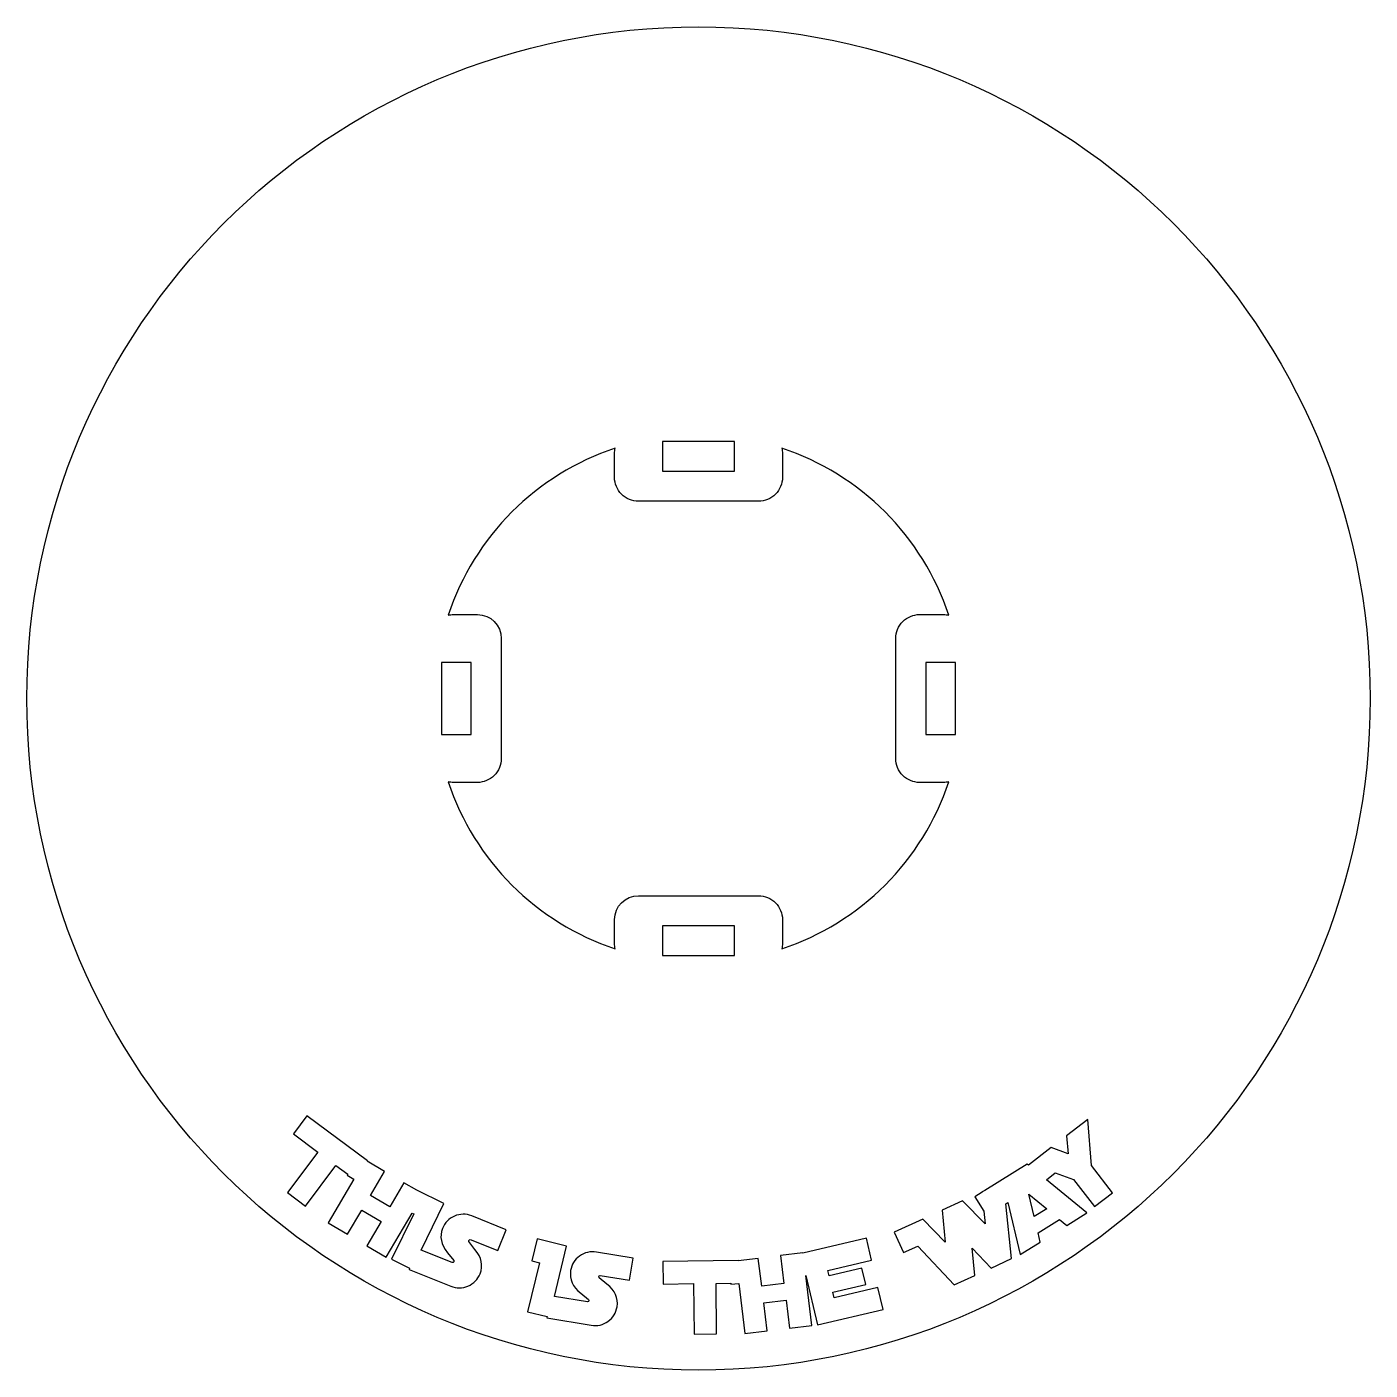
# Model space of a CAD drawing. Extents: x 12 to 292, y 12 to 292.
import ezdxf

# ---------------------------------------------------------------- set-up
doc = ezdxf.new("R2010")
doc.units = 0
doc.header["$MEASUREMENT"] = 0
for name, color, linetype in [('CUT_FIRST', 94, 'CONTINUOUS'), ('CUT_MIDWAY', 5, 'CONTINUOUS'), ('CUT_OUTER', 10, 'CONTINUOUS'), ('ENGRAVE', 6, 'CONTINUOUS')]:
    doc.layers.add(name, color=color, linetype=linetype)

msp = doc.modelspace()

# ---------------------------------------------------------------- linework, layer by layer
at = {"layer": 'CUT_FIRST', "linetype": 'CONTINUOUS'}
for points in [[(144.5, 199.41), (159.5, 199.41), (159.5, 205.59), (144.5, 205.59)], [(98.41, 159.5), (98.41, 144.5), (104.58, 144.5), (104.58, 159.5)], [(199.41, 159.5), (199.41, 144.5), (205.59, 144.5), (205.59, 159.5)], [(144.5, 98.41), (159.5, 98.41), (159.5, 104.58), (144.5, 104.58)]]:
    msp.add_lwpolyline(points, close=True, dxfattribs=at)
at = {"layer": 'CUT_MIDWAY', "linetype": 'CONTINUOUS'}
msp.add_lwpolyline([(204.18, 169.38, 0.236177), (169.38, 204.18, -0.054544), (169.5, 203.1), (169.5, 198.1, -0.414214), (164.5, 193.1), (139.5, 193.1, -0.414214), (134.5, 198.1), (134.5, 203.1, -0.054543), (134.62, 204.18, 0.236177), (99.82, 169.38, -0.054544), (100.9, 169.5), (105.9, 169.5, -0.414213), (110.9, 164.5), (110.9, 139.5, -0.414214), (105.9, 134.5), (100.9, 134.5, -0.054544), (99.82, 134.62, 0.236177), (134.62, 99.82, -0.054544), (134.5, 100.9), (134.5, 105.9, -0.414213), (139.5, 110.9), (164.5, 110.9, -0.414214), (169.5, 105.9), (169.5, 100.9, -0.054544), (169.38, 99.82, 0.236177), (204.18, 134.62, -0.054544), (203.1, 134.5), (198.1, 134.5, -0.414214), (193.1, 139.5), (193.1, 164.5, -0.414214), (198.1, 169.5), (203.1, 169.5, -0.054543)], format="xyb", close=True, dxfattribs=at)
at = {"layer": 'CUT_OUTER', "linetype": 'CONTINUOUS'}
msp.add_lwpolyline([(12, 152, -1), (292, 152, -1)], format="xyb", close=True, dxfattribs=at)
at = {"layer": 'ENGRAVE', "linetype": 'CONTINUOUS'}
for p, q in [((70.39, 65), (67.59, 61.25)), ((82.97, 55.61), (70.39, 65)), ((67.59, 61.25), (72.66, 57.46)), ((72.66, 57.46), (66.35, 49.02)), ((70.11, 46.21), (76.41, 54.66)), ((76.41, 54.66), (78.87, 52.82)), ((82.94, 55.58), (82.97, 55.61)), ((86.58, 53.43), (82.94, 55.58)), ((83.6, 48.39), (86.58, 53.43)), ((80.16, 51.78), (74.81, 42.7)), ((78.87, 52.82), (78.75, 52.61)), ((78.75, 52.61), (80.16, 51.78)), ((90.61, 51.05), (87.64, 46.01)), ((93.26, 49.49), (90.61, 51.05)), ((66.35, 49.02), (70.11, 46.21)), ((87.64, 46.01), (83.6, 48.39)), ((98.93, 46.71), (93.26, 49.5)), ((93.26, 49.5), (93.26, 49.49)), ((78.84, 40.32), (81.82, 45.36)), ((81.82, 45.36), (85.85, 42.98)), ((94.17, 37.03), (98.93, 46.71)), ((74.81, 42.7), (78.84, 40.32)), ((85.85, 42.98), (82.88, 37.94)), ((86.91, 35.56), (92.33, 44.74)), ((92.66, 44.58), (88.01, 35.12)), ((92.33, 44.74), (92.66, 44.58)), ((111.91, 41.27), (104.73, 44.14)), ((104.42, 39.22), (110.16, 36.92)), ((110.16, 36.92), (111.91, 41.27)), ((118.36, 39.34), (117.25, 34.79)), ((124.51, 37.85), (118.36, 39.34)), ((82.88, 37.94), (86.91, 35.56)), ((100.68, 34.41), (94.17, 37.03)), ((99.69, 36.48), (101, 34.84)), ((105.41, 37.16), (104.1, 38.8)), ((121.96, 27.36), (124.51, 37.85)), ((138.36, 35.35), (130.73, 36.6)), ((88.01, 35.12), (91.79, 33.26)), ((118.85, 34.4), (116.36, 24.16)), ((117.25, 34.79), (118.85, 34.4)), ((137.6, 30.73), (138.36, 35.35)), ((91.79, 33.26), (91.67, 32.98)), ((91.67, 32.98), (100.37, 29.49)), ((132.91, 29.93), (131.27, 31.25)), ((131.49, 31.73), (137.6, 30.73)), ((127.47, 28.02), (129.1, 26.71)), ((128.88, 26.23), (121.96, 27.36)), ((116.36, 24.16), (120.45, 23.17)), ((120.45, 23.17), (120.4, 22.87)), ((120.4, 22.87), (129.65, 21.35))]:
    msp.add_line(p, q, dxfattribs=at)
for points in [[(233.15, 64.24), (228.69, 60.81), (229.05, 57.09), (225.54, 58.38), (220.81, 54.73), (220.53, 54.96), (211.7, 49.45), (211.1, 49.17), (211.11, 49.08), (209.6, 48.14), (211.47, 45.15), (211.72, 42.5), (207.06, 47.31), (202.8, 45.36), (203.41, 38.68), (198.75, 43.5), (192.79, 40.77), (194.75, 36.51), (197.69, 37.86), (205.32, 29.77), (209.58, 31.72), (209.03, 37.4), (212.98, 33.28), (217.24, 35.24), (216.05, 46.64), (216.5, 46.92), (219.06, 36.09), (223.23, 38.7), (222.78, 40.62), (227.27, 43.43), (228.8, 42.18), (232.97, 44.78), (224.53, 51.68), (226.36, 53.1), (230.2, 51.77), (234.56, 46.11), (238.27, 48.97), (233.91, 54.63)], [(220.88, 48.66), (224.59, 45.63), (221.97, 43.99)], [(187.01, 39.48), (173.77, 36.39), (173.77, 36.43), (169.12, 35.87), (169.82, 30.05), (165.17, 29.49), (164.47, 35.3), (160.28, 34.8), (160.28, 34.83), (144.58, 34.64), (144.64, 29.95), (150.97, 30.03), (151.1, 19.49), (155.78, 19.55), (155.65, 30.09), (158.73, 30.13), (158.75, 29.89), (160.38, 30.09), (161.65, 19.63), (166.3, 20.19), (165.6, 26), (170.25, 26.57), (170.95, 20.75), (175.6, 21.32), (174.34, 31.72), (174.39, 31.73), (176.78, 21.46), (190.47, 24.65), (189.4, 29.21), (180.28, 27.09), (180.01, 28.23), (186.86, 29.82), (186.06, 33.24), (179.22, 31.65), (178.95, 32.79), (188.08, 34.91)]]:
    msp.add_lwpolyline(points, close=True, dxfattribs=at)
for points in [[(101.13, 44.1), (99.95, 43.6), (99.12, 42.74), (98.64, 41.54)], [(104.73, 44.14), (103.53, 44.63), (102.33, 44.61), (101.13, 44.1)], [(98.64, 41.54), (97.97, 39.86), (98.31, 38.17), (99.69, 36.48)], [(104.12, 39.04), (104.17, 39.17), (104.28, 39.23), (104.42, 39.22)], [(104.1, 38.8), (104.09, 38.89), (104.09, 38.97), (104.12, 39.04)], [(106.46, 32.1), (107.13, 33.78), (106.79, 35.46), (105.41, 37.16)], [(130.73, 36.6), (129.45, 36.81), (128.28, 36.54), (127.22, 35.78)], [(100.98, 34.6), (100.93, 34.47), (100.83, 34.41), (100.68, 34.41)], [(101, 34.84), (101.01, 34.75), (101.01, 34.67), (100.98, 34.6)], [(127.22, 35.78), (126.18, 35.03), (125.56, 34.02), (125.35, 32.74)], [(103.94, 29.52), (105.14, 30.03), (105.98, 30.89), (106.46, 32.1)], [(125.35, 32.74), (125.05, 30.95), (125.76, 29.38), (127.47, 28.02)], [(131.27, 31.25), (131.24, 31.33), (131.23, 31.41), (131.24, 31.49)], [(131.24, 31.49), (131.26, 31.63), (131.35, 31.71), (131.49, 31.73)], [(100.37, 29.49), (101.57, 29.01), (102.76, 29.02), (103.94, 29.52)], [(135.03, 25.22), (135.32, 27), (134.62, 28.58), (132.91, 29.93)], [(129.13, 26.47), (129.11, 26.33), (129.03, 26.25), (128.88, 26.23)], [(129.1, 26.71), (129.14, 26.63), (129.15, 26.55), (129.13, 26.47)], [(133.13, 22.16), (134.18, 22.92), (134.82, 23.94), (135.03, 25.22)], [(129.65, 21.35), (130.93, 21.14), (132.09, 21.41), (133.13, 22.16)]]:
    msp.add_open_spline(points, degree=3, dxfattribs=at)

doc.saveas('drawing.dxf')
